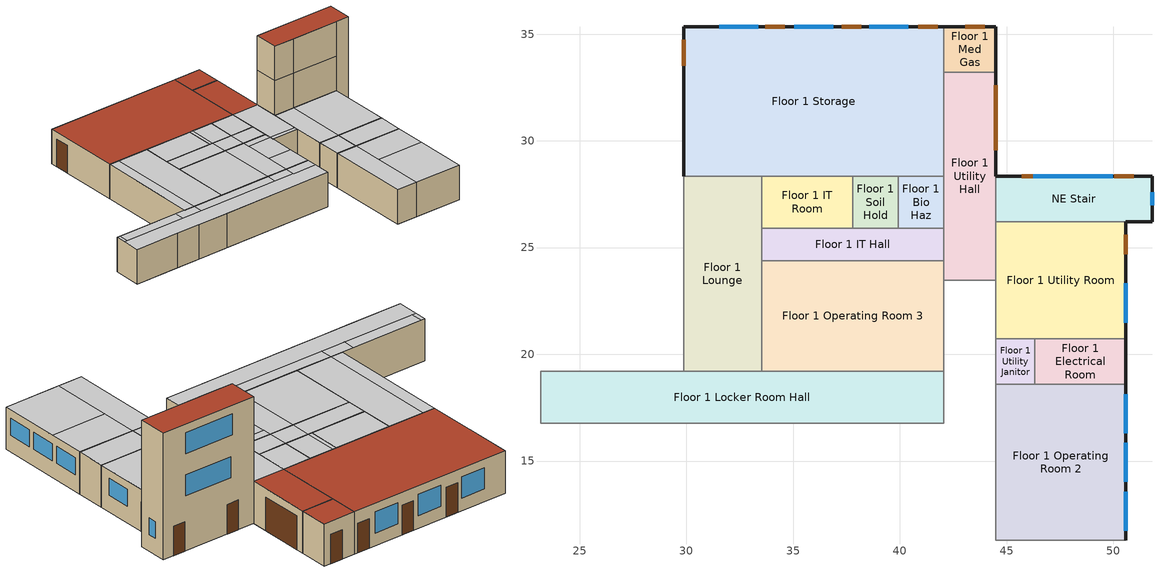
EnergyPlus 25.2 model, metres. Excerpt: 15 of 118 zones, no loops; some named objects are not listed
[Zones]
Floor 1 Bio Haz
 floor adiabatic (Floor1BioHazSlab_Ffactor): 42.06,28.35 42.06,25.91 39.93,25.91 39.93,28.35 z0
 wall to Floor 1 Soil Hold (int_wall): 39.93,28.35 39.93,25.91 z0:3.05
 wall to Floor 1 Utility Hall (int_wall): 42.06,25.91 42.06,28.35 z0:3.05
 wall to Floor 1 Storage (int_wall): 42.06,28.35 39.93,28.35 z0:3.05
 wall to Floor 1 IT Hall (int_wall): 39.93,25.91 42.06,25.91 z0:3.05
 ceiling to Floor 2 Exam 6 (int_slab_ceiling): 42.06,25.91 42.06,28.35 39.93,28.35 39.93,25.91 z3.05
Floor 1 Electrical Room
 floor ground (Floor1ElectricalRoomSlab_Ffactor): 50.6,20.73 50.6,18.59 46.33,18.59 46.33,20.73 z0
 wall outside (nonres_ext_wall_grd): 50.6,18.59 50.6,20.73 z0:3.05
 wall to Floor 1 Utility Janitor (int_wall): 46.33,20.73 46.33,18.59 z0:3.05
 wall to Floor 1 Operating Room 2 (int_wall): 46.33,18.59 50.6,18.59 z0:3.05
 wall to Floor 1 Utility Room (int_wall): 50.6,20.73 46.33,20.73 z0:3.05
 ceiling to Floor 2 Exam 5 (int_slab_ceiling): 50.6,18.59 50.6,20.73 46.33,20.73 46.33,18.59 z3.05
Floor 1 IT Hall
 floor adiabatic (Floor1ITHallSlab_Ffactor): 33.53,24.38 33.53,25.91 42.06,25.91 42.06,24.38 z0
 wall to Floor 1 Operating Room 3 (int_wall): 33.53,24.38 42.06,24.38 z0:3.05
 wall to Floor 1 Utility Hall (int_wall): 42.06,24.38 42.06,25.91 z0:3.05
 wall to Floor 1 Lounge (int_wall): 33.53,25.91 33.53,24.38 z0:3.05
 wall to Floor 1 Soil Hold (int_wall): 39.93,25.91 37.8,25.91 z0:3.05
 wall to Floor 1 IT Room (int_wall): 37.8,25.91 33.53,25.91 z0:3.05
 ceiling to Floor 2 Exam 6 (int_slab_ceiling): 42.06,25.91 39.93,25.91 39.93,24.38 42.06,24.38 z3.05
 ceiling to Floor 2 Exam Hall 4 (int_slab_ceiling): 39.93,25.91 38.1,25.91 38.1,24.38 39.93,24.38 z3.05
 ceiling to Floor 2 Exam 7 (int_slab_ceiling): 33.53,24.38 38.1,24.38 38.1,25.91 33.53,25.91 z3.05
Floor 1 IT Room
 floor adiabatic (Floor1ITRoomSlab_Ffactor): 37.8,25.91 33.53,25.91 33.53,28.35 37.8,28.35 z0
 wall to Floor 1 Lounge (int_wall): 33.53,28.35 33.53,25.91 z0:3.05
 wall to Floor 1 Soil Hold (int_wall): 37.8,25.91 37.8,28.35 z0:3.05
 wall to Floor 1 Storage (int_wall): 37.8,28.35 33.53,28.35 z0:3.05
 ceiling to Floor 2 Exam 7 (int_slab_ceiling): 33.53,25.91 37.8,25.91 37.8,28.35 33.53,28.35 z3.05
Floor 1 Locker Room Hall
 floor adiabatic (Floor1LockerRoomHallSlab_Ffactor): 23.16,16.76 23.16,19.2 42.06,19.2 42.06,16.76 z0
 wall to Floor 1 Sterile Hall (int_wall): 42.06,16.76 42.06,19.2 z0:3.05
 wall to Floor 1 Pre-Op Hall (int_wall): 23.16,19.2 23.16,16.76 z0:3.05
 wall to Floor 1 Operating Room 3 (int_wall): 42.06,19.2 33.53,19.2 z0:3.05
 wall to Floor 1 Pre-Op Room 2 (int_wall): 23.16,16.76 27.13,16.76 z0:3.05
 wall to Floor 1 Nourishment (int_wall): 27.13,16.76 29.26,16.76 z0:3.05
 wall to Floor 1 Nurse Janitor (int_wall): 29.26,16.76 32,16.76 z0:3.05
 wall to Floor 1 Sterile Storage (int_wall): 32,16.76 42.06,16.76 z0:3.05
 wall to Floor 1 Locker Room (int_wall): 29.87,19.2 23.16,19.2 z0:3.05
 wall to Floor 1 Lounge (int_wall): 33.53,19.2 29.87,19.2 z0:3.05
 ceiling to Floor 2 Nurse Station 1 (int_slab_ceiling): 42.06,19.2 39.93,19.2 39.93,18.29 42.06,18.29 z3.05
 ceiling to Floor 2 Work Hall (int_slab_ceiling): 42.06,18.29 23.16,18.29 23.16,16.76 42.06,16.76 z3.05
 ceiling to Floor 2 Exam Hall 4 (int_slab_ceiling): 39.93,19.2 38.1,19.2 38.1,18.29 39.93,18.29 z3.05
 ceiling to Floor 2 Exam 7 (int_slab_ceiling): 30.78,19.2 30.78,18.29 38.1,18.29 38.1,19.2 z3.05
 ceiling to Floor 2 Exam Hall 5 (int_slab_ceiling): 28.96,19.2 28.96,18.29 30.78,18.29 30.78,19.2 z3.05
 ceiling to Floor 2 Nurse Station 2 (int_slab_ceiling): 28.96,19.2 23.47,19.2 23.47,18.29 28.96,18.29 z3.05
 ceiling to Floor 2 Exam Hall 6 (int_slab_ceiling): 23.16,18.29 23.47,18.29 23.47,19.2 23.16,19.2 z3.05
Floor 1 Lounge
 floor adiabatic (Floor1LoungeSlab_Ffactor): 29.87,19.2 29.87,28.35 33.53,28.35 33.53,19.2 z0
 wall to Floor 1 Locker Room (int_wall): 29.87,28.35 29.87,19.2 z0:3.05
 wall to Floor 1 Storage (int_wall): 33.53,28.35 29.87,28.35 z0:3.05
 wall to Floor 1 Operating Room 3 (int_wall): 33.53,19.2 33.53,24.38 z0:3.05
 ceiling to Floor 2 Exam 7 (int_slab_ceiling): 33.53,28.35 30.78,28.35 30.78,19.2 33.53,19.2 z3.05
 ceiling to Floor 2 Exam Hall 5 (int_slab_ceiling): 29.87,19.2 30.78,19.2 30.78,28.35 29.87,28.35 z3.05
Floor 1 Med Gas
 floor ground (Floor1MedGasSlab_Ffactor): 42.06,33.22 42.06,35.36 44.5,35.36 44.5,33.22 z0
 wall outside (nonres_ext_wall_grd): 44.5,33.22 44.5,35.36 42.06,35.36 z0:3.05
 wall to Floor 1 Utility Hall (int_wall): 42.06,33.22 44.5,33.22 z0:3.05
 wall to Floor 1 Storage (int_wall): 42.06,35.36 42.06,33.22 z0:3.05
 door (Swinging Door_con): 43.97,35.36 43.06,35.36 z0:2.13
 roof outside (nonres_roof): 42.06,35.36 42.06,33.22 44.5,33.22 44.5,35.36 z3.05
Floor 1 Operating Room 2
 floor ground (Floor1OperatingRoom2Slab_Ffactor): 50.6,18.59 50.6,11.28 44.5,11.28 44.5,18.59 z0
 wall outside (nonres_ext_wall_grd): 50.6,11.28 50.6,18.59 z0:3.05
 wall to Floor 1 Utility Janitor (int_wall): 46.33,18.59 44.5,18.59 z0:3.05
 wall to Floor 1 Scrub (int_wall): 44.5,11.28 46.33,11.28 z0:3.05
 wall to Floor 1 Sterile Hall (int_wall): 44.5,18.59 44.5,11.28 z0:3.05
 wall to Floor 1 Sub-Sterile (int_wall): 46.33,11.28 50.6,11.28 z0:3.05
 window (NonresWindow_U_0.248_SHGC_East_0.21): 50.6,11.73 50.6,13.56 / 50.6,16.31 50.6,18.14 / 50.6,14.02 50.6,15.85 z1.22:2.44
 ceiling to Floor 2 Office Hall (int_slab_ceiling): 44.5,18.59 44.5,11.28 46.33,11.28 46.33,18.59 z3.05
 ceiling to Floor 2 Office (int_slab_ceiling): 46.33,15.85 46.33,11.28 50.6,11.28 50.6,15.85 z3.05
 ceiling to Floor 2 Utility (int_slab_ceiling): 46.33,18.59 46.33,15.85 50.6,15.85 50.6,18.59 z3.05
Floor 1 Operating Room 3
 floor adiabatic (Floor1OperatingRoom3Slab_Ffactor): 42.06,24.38 42.06,19.2 33.53,19.2 33.53,24.38 z0
 wall to Floor 1 Utility Hall (int_wall): 42.06,23.47 42.06,24.38 z0:3.05
 wall to Floor 1 Sterile Hall (int_wall): 42.06,19.2 42.06,23.47 z0:3.05
 ceiling to Floor 2 Exam 6 (int_slab_ceiling): 39.93,24.38 39.93,23.77 42.06,23.77 42.06,24.38 z3.05
 ceiling to Floor 2 Exam Hall 4 (int_slab_ceiling): 39.93,24.38 38.1,24.38 38.1,19.2 39.93,19.2 z3.05
 ceiling to Floor 2 Storage 2 (int_slab_ceiling): 39.93,23.77 39.93,21.34 42.06,21.34 42.06,23.77 z3.05
 ceiling to Floor 2 Nurse Station 1 (int_slab_ceiling): 42.06,19.2 42.06,21.34 39.93,21.34 39.93,19.2 z3.05
 ceiling to Floor 2 Exam 7 (int_slab_ceiling): 33.53,19.2 38.1,19.2 38.1,24.38 33.53,24.38 z3.05
Floor 1 Soil Hold
 floor adiabatic (Floor1SoilHoldSlab_Ffactor): 39.93,28.35 39.93,25.91 37.8,25.91 37.8,28.35 z0
 wall to Floor 1 Storage (int_wall): 39.93,28.35 37.8,28.35 z0:3.05
 ceiling to Floor 2 Exam Hall 4 (int_slab_ceiling): 39.93,28.35 38.1,28.35 38.1,25.91 39.93,25.91 z3.05
 ceiling to Floor 2 Exam 7 (int_slab_ceiling): 37.8,25.91 38.1,25.91 38.1,28.35 37.8,28.35 z3.05
Floor 1 Storage
 floor ground (Floor1StorageSlab_Ffactor): 29.87,35.36 42.06,35.36 42.06,28.35 29.87,28.35 z0
 wall outside (nonres_ext_wall_grd): 42.06,35.36 29.87,35.36 29.87,28.35 z0:3.05
 wall to Floor 1 Utility Hall (int_wall): 42.06,28.35 42.06,33.22 z0:3.05
 window (NonresWindow_U_0.248_SHGC_North_0.21): 40.39,35.36 38.56,35.36 / 36.88,35.36 35.05,35.36 / 33.38,35.36 31.55,35.36 z0.91:2.44
 door (Swinging Door_con): 29.87,34.75 29.87,33.53 z0:2.44; 41.78,35.36 40.87,35.36 / 38.2,35.36 37.29,35.36 / 34.61,35.36 33.69,35.36 z0:2.13
 roof outside (nonres_roof): 42.06,35.36 29.87,35.36 29.87,28.35 42.06,28.35 z3.05
Floor 1 Utility Hall
 floor ground (Floor1UtilityHallSlab_Ffactor): 44.5,23.47 42.06,23.47 42.06,33.22 44.5,33.22 z0
 wall outside (nonres_ext_wall_grd): 44.5,28.35 44.5,33.22 z0:3.05
 wall to Floor 1 Utility Room (int_wall): 44.5,23.47 44.5,26.21 z0:3.05
 wall to Floor 1 Sterile Hall (int_wall): 42.06,23.47 44.5,23.47 z0:3.05
 wall to NE Stair (int_wall): 44.5,26.21 44.5,28.35 z0:3.05
 door (Overhead Door_con): 44.5,29.57 44.5,32.61 z0:2.44
 ceiling to Floor 2 Storage 2 (int_slab_ceiling): 44.5,23.47 44.5,23.77 42.06,23.77 42.06,23.47 z3.05
 ceiling to Floor 2 Exam 6 (int_slab_ceiling): 44.5,28.35 42.06,28.35 42.06,23.77 44.5,23.77 z3.05
 roof outside (nonres_roof): 42.06,33.22 42.06,28.35 44.5,28.35 44.5,33.22 z3.05
Floor 1 Utility Janitor
 floor adiabatic (Floor1UtilityJanitorSlab_Ffactor): 46.33,18.59 44.5,18.59 44.5,20.73 46.33,20.73 z0
 wall to Floor 1 Sterile Hall (int_wall): 44.5,20.73 44.5,18.59 z0:3.05
 wall to Floor 1 Utility Room (int_wall): 46.33,20.73 44.5,20.73 z0:3.05
 ceiling to Floor 2 Office Hall (int_slab_ceiling): 44.5,18.59 46.33,18.59 46.33,20.73 44.5,20.73 z3.05
Floor 1 Utility Room
 floor ground (Floor1UtilityRoomSlab_Ffactor): 44.5,20.73 44.5,26.21 50.6,26.21 50.6,20.73 z0
 wall outside (nonres_ext_wall_grd): 50.6,20.73 50.6,26.21 z0:3.05
 wall to NE Stair (int_wall): 50.6,26.21 44.5,26.21 z0:3.05
 wall to Floor 1 Sterile Hall (int_wall): 44.5,23.47 44.5,20.73 z0:3.05
 window (NonresWindow_U_0.248_SHGC_East_0.21): 50.6,21.49 50.6,23.32 z1.22:2.44
 door (Swinging Door_con): 50.6,24.69 50.6,25.6 z0:2.13
 ceiling to Floor 2 Office Hall (int_slab_ceiling): 46.33,26.21 44.5,26.21 44.5,20.73 46.33,20.73 z3.05
 ceiling to Floor 2 Exam 5 (int_slab_ceiling): 46.33,26.21 46.33,20.73 50.6,20.73 50.6,26.21 z3.05
NE Stair
 floor ground (NEStairSlab_Ffactor): 51.82,28.35 51.82,26.21 44.5,26.21 44.5,28.35 z0
 wall outside (nonres_ext_wall_grd): 50.6,26.21 51.82,26.21 51.82,28.35 44.5,28.35 z0:9.14
 wall to Floor 2 Office Hall (int_wall): 44.5,26.21 46.33,26.21 z3.05:6.1
 wall to Floor 2 Exam 5 (int_wall): 46.33,26.21 50.6,26.21 z3.05:6.1
 wall to Floor 3 Mechanical Hall (int_wall): 44.5,26.21 46.33,26.21 z6.1:9.14
 wall to Floor 2 Exam 6 (int_wall): 44.5,28.35 44.5,26.21 z3.05:6.1
 wall to Floor 3 Mechanical (int_wall): 46.33,26.21 50.6,26.21 z6.1:9.14
 wall to Floor 3 Lounge (int_wall): 44.5,28.35 44.5,26.21 z6.1:9.14
 window (NonresWindow_U_0.248_SHGC_East_0.21): 51.82,26.97 51.82,27.58 z1.22:2.44
 window (NonresWindow_U_0.248_SHGC_North_0.21): 49.99,28.35 46.24,28.35 z7.01:8.53; 49.99,28.35 46.33,28.35 z3.96:5.49
 door (Swinging Door_con): 46.63,28.35 45.72,28.35 / 50.96,28.35 50.05,28.35 z0:2.13
 roof outside (nonres_roof): 51.82,26.21 51.82,28.35 44.5,28.35 44.5,26.21 z9.14
[Building]
OutPatientHealthCare: North Axis {deg}=0; Terrain=City; Loads Convergence Tolerance Value {W}=0.04; Temperature Convergence Tolerance Value {deltaC}=0.2; Solar Distribution=FullInteriorAndExterior; Maximum Number of Warmup Days=50; Minimum Number of Warmup Days=6
[Site:Location]
Site:Location=Albuquerque.Intl.Sunport_NM_USA WMO=723650; Latitude {N+ S-}=35.04; Longitude {W- E+}=-106.62; Time Zone Relative to GMT {GMT+/-}=-7; Elevation {m}=1620
[SizingPeriod:DesignDay] Day of Month=21; Dry-Bulb Temperature Range Modifier Type=DefaultMultipliers; Humidity Condition Type=Wetbulb; Barometric Pressure {Pa}=83318; Rain {Yes/No}=No; Snow on ground {Yes/No}=No; Daylight Savings Time Indicator=No
Name | Month | Day Type | Maximum Dry-Bulb Temperature {C} | Daily Dry-Bulb Temperature Range {C} | Wetbulb at Maximum Dry-Bulb {C} | Wind Speed {m/s} design conditions vs. traditional 6.71 m/s (15 mph) | Wind Direction {Degrees; N=0, S=180} | Solar Model Indicator | Clearness {0.0 to 1.1} | Wind Speed {m/s} design conditions vs. traditional 3.35 m/s (7mph) | ASHRAE Clear Sky Optical Depth for Beam Irradiance (taub) | ASHRAE Clear Sky Optical Depth for Diffuse Irradiance (taud)
Albuquerque.Intl.Sunport_NM_USA Ann Htg 99.6% Condns DB | 12 | WinterDesignDay | -7.9 | 0 | -7.9 | 3.2 | 0 | ASHRAEClearSky | 0
Albuquerque.Intl.Sunport_NM_USA Ann Clg .4% Condns DB=>MWB | 7 | SummerDesignDay | 35.1 | 13.5 | 15.7 |  | 220 | ASHRAETau |  | 4.4 | 0.463 | 1.887
[Site:WaterMainsTemperature]
Calculation Method=Correlation; Annual average outdoor air temperature {C}=13.6333; Maximum difference in monthly average outdoor air temperatures {C}=23.5
[Site:GroundTemperature:FCfactorMethod]
January Ground Temperature {C}=13.7; February Ground Temperature {C}=7; March Ground Temperature {C}=2.1; April Ground Temperature {C}=2.6; May Ground Temperature {C}=4.3; June Ground Temperature {C}=8.8; July Ground Temperature {C}=13.9; August Ground Temperature {C}=17.8; September Ground Temperature {C}=23.2; October Ground Temperature {C}=25.6; November Ground Temperature {C}=24.1; December Ground Temperature {C}=20.5
[Material:NoMass]
Opaque Door panel_con: MediumRough, 0.475973, 0.9, 0.7, 0.7
Overhead Door_con Panel: MediumRough, 0.568097, 0.9, 0.7, 0.7
CP02 CARPET PAD: VeryRough, 0.21648, 0.9, 0.7, 0.8
Nonres_Roof_Insulation: MediumSmooth, 5.30668, 0.9, 0.7, 0.7
Nonres_Exterior_Wall_Insulation_grd: MediumSmooth, 1.48827, 0.9, 0.7, 0.7
[Construction]
Swinging Door_con: Opaque Door panel_con
Overhead Door_con: Overhead Door_con Panel
InteriorFurnishings: Std Wood 6inch
int_wall: G01 13mm gypsum board, G01 13mm gypsum board
int_slab_ceiling: CP02 CARPET PAD, 100mm Normalweight concrete floor
nonres_roof: F13 Built-up roofing, Nonres_Roof_Insulation, F08 Metal surface
nonres_ext_wall_grd: F07 25mm stucco, G01 16mm gypsum board, Nonres_Exterior_Wall_Insulation_grd, G01 16mm gypsum board
NonresWindow_U_0.248_SHGC_North_0.21: Glazing Layer North
NonresWindow_U_0.248_SHGC_East_0.21: Glazing Layer East
[Material]
Name | Roughness | Thickness {m} | Conductivity {W/m-K} | Density {kg/m3} | Specific Heat {J/kg-K} | Thermal Absorptance | Solar Absorptance | Visible Absorptance | Absorptance:Thermal | Absorptance:Solar | Absorptance:Visible
Std Wood 6inch | MediumSmooth | 0.15 | 0.12 | 540 | 1210 | 0.9 | 0.7 | 0.7
F07 25mm stucco | Smooth | 0.0254 | 0.72 | 1856 | 840 | 0.9 | 0.7 | 0.7
F08 Metal surface | Smooth | 0.0008 | 45.28 | 7824 | 500
F13 Built-up roofing | Rough | 0.0095 | 0.16 | 1120 | 1460 |  |  |  | 0.9 | 0.7
G01 13mm gypsum board | Smooth | 0.0127 | 0.16 | 800 | 1090 |  |  |  | 0.9 | 0.7 | 0.5
G01 16mm gypsum board | MediumSmooth | 0.0159 | 0.16 | 800 | 1090
100mm Normalweight concrete floor | MediumRough | 0.1016 | 2.31 | 2322 | 832
[WindowMaterial:SimpleGlazingSystem] U-Factor {W/m2-K}=1.40821; Solar Heat Gain Coefficient=0.21; Visible Transmittance=0.29
Glazing Layer North; Glazing Layer East
[Construction:FfactorGroundFloor] F-Factor {W/m-K}=0.90012
Name | Area {m2} | PerimeterExposed {m}
Floor1BioHazSlab_Ffactor; Floor1SoilHoldSlab_Ffactor | 5.20257 | 0
Floor1ElectricalRoomSlab_Ffactor | 9.1045 | 2.1336
Floor1ITHallSlab_Ffactor | 13.0064 | 0
Floor1ITRoomSlab_Ffactor | 10.4051 | 0
Floor1LockerRoomHallSlab_Ffactor | 46.0799 | 0
Floor1LoungeSlab_Ffactor | 33.4451 | 0
Floor1MedGasSlab_Ffactor | 5.20257 | 4.572
Floor1OperatingRoom2Slab_Ffactor | 44.5935 | 7.3152
Floor1OperatingRoom3Slab_Ffactor | 44.2218 | 0
Floor1StorageSlab_Ffactor | 85.4708 | 19.2024
Floor1UtilityHallSlab_Ffactor | 23.7832 | 4.8768
Floor1UtilityJanitorSlab_Ffactor | 3.90193 | 0
Floor1UtilityRoomSlab_Ffactor | 33.4451 | 5.4864
NEStairSlab_Ffactor | 15.6077 | 10.668
[Zone] Type=1; Multiplier=1; Ceiling Height {m}=-9999; Floor Area {m2}=autocalculate; Part of Total Floor Area=Yes
Name | Volume {m3}
Floor 1 Bio Haz; Floor 1 Med Gas; Floor 1 Soil Hold | 15.8574
Floor 1 Electrical Room | 27.7505
Floor 1 IT Hall | 39.6436
Floor 1 IT Room | 31.7149
Floor 1 Locker Room Hall | 140.4516
Floor 1 Lounge; Floor 1 Utility Room | 101.9406
Floor 1 Operating Room 2 | 135.9209
Floor 1 Operating Room 3 | 134.7882
Floor 1 Storage | 260.515
Floor 1 Utility Hall | 72.4911
Floor 1 Utility Janitor | 11.8931
NE Stair | 142.7169
[InternalMass] Construction=InteriorFurnishings
Name | Zone or ZoneList | Surface Area {m2}
Floor 1 Bio Haz_InternalMass_1 | Floor 1 Bio Haz | 10.4051
Floor 1 Electrical Room_InternalMass_1 | Floor 1 Electrical Room | 18.209
Floor 1 IT Hall_InternalMass_1 | Floor 1 IT Hall | 26.0129
Floor 1 IT Room_InternalMass_1 | Floor 1 IT Room | 20.8103
Floor 1 Locker Room Hall_InternalMass_1 | Floor 1 Locker Room Hall | 92.1598
Floor 1 Lounge_InternalMass_1 | Floor 1 Lounge | 66.8902
Floor 1 Med Gas_InternalMass_1 | Floor 1 Med Gas | 10.4051
Floor 1 Operating Room 2_InternalMass_1 | Floor 1 Operating Room 2 | 89.1869
Floor 1 Operating Room 3_InternalMass_1 | Floor 1 Operating Room 3 | 88.4437
Floor 1 Soil Hold_InternalMass_1 | Floor 1 Soil Hold | 10.4051
Floor 1 Storage_InternalMass_1 | Floor 1 Storage | 170.9416
Floor 1 Utility Hall_InternalMass_1 | Floor 1 Utility Hall | 47.5664
Floor 1 Utility Janitor_InternalMass_1 | Floor 1 Utility Janitor | 7.8039
Floor 1 Utility Room_InternalMass_1 | Floor 1 Utility Room | 66.8902
NE Stair_InternalMass_1 | NE Stair | 31.2154
[People] Fraction Radiant=0.3; Sensible Heat Fraction=AUTOCALCULATE; Activity Level Schedule=ACTIVITY_SCH; Enable ASHRAE 55 Comfort Warnings=No; Mean Radiant Temperature Calculation Type=EnclosureAveraged; Work Efficiency Schedule=WORK_EFF_SCH; Clothing Insulation Calculation Method=ClothingInsulationSchedule; Clothing Insulation Schedule=CLOTHING_SCH; Air Velocity Schedule=AIR_VELO_SCH; Thermal Comfort Model 1 Type=FANGER
Name | Zone or ZoneList or Space or SpaceList | Number of People Schedule | Number of People Calculation Method | People per Floor Area {person/m2} | Number of People
Floor 1 IT Room People | Floor 1 IT Room | OFFICE_OCC_w_SB_SCH | People/Area | 0.0538248
Floor 1 Lounge People | Floor 1 Lounge | BLDG_OCC_SCH | People/Area | 0.161474
Floor 1 Operating Room 2 People | Floor 1 Operating Room 2 | BLDG_OCC_SCH | People/Area | 0.215299
Floor 1 Operating Room 3 People | Floor 1 Operating Room 3 | BLDG_OCC_SCH | People/Area | 0.215299
Floor 1 Soil Hold People | Floor 1 Soil Hold | BLDG_OCC_SCH | People/Area | 0.215299
Floor 1 Electrical Room People | Floor 1 Electrical Room | BLDG_OCC_SCH | People |  | 0.147
Floor 1 IT Hall People | Floor 1 IT Hall | BLDG_OCC_SCH | People |  | 0.7
Floor 1 Locker Room Hall People | Floor 1 Locker Room Hall | BLDG_OCC_SCH | People |  | 2.48
Floor 1 Med Gas People | Floor 1 Med Gas | BLDG_OCC_SCH | People |  | 0.112
Floor 1 Storage People | Floor 1 Storage | BLDG_OCC_SCH | People |  | 1.84
Floor 1 Utility Hall People | Floor 1 Utility Hall | BLDG_OCC_SCH | People |  | 1.28
Floor 1 Utility Janitor People | Floor 1 Utility Janitor | BLDG_OCC_SCH | People |  | 0.084
Floor 1 Bio Haz People | Floor 1 Bio Haz | BLDG_OCC_SCH | People |  | 0.112
Floor 1 Utility Room People | Floor 1 Utility Room | BLDG_OCC_SCH | People |  | 0.72
[PEOPLE]
NE Stair People: Zone or ZoneList or Space or SpaceList=NE Stair; Number of People Schedule=BLDG_OCC_SCH; Number of People Calculation Method=People; Number of People=0.84; Fraction Radiant=0.3; Sensible Heat Fraction=AUTOCALCULATE; Activity Level Schedule=ACTIVITY_SCH; Carbon Dioxide Generation Rate {m3/s-W}=3.82e-08; Enable ASHRAE 55 Comfort Warnings=No; Mean Radiant Temperature Calculation Type=EnclosureAveraged; Work Efficiency Schedule=WORK_EFF_SCH; Clothing Insulation Calculation Method=ClothingInsulationSchedule; Clothing Insulation Calculation Method Schedule=AIR_VELO_SCH; Clothing Insulation Schedule=FANGER
[Lights] Design Level Calculation Method=Watts/Area; Return Air Fraction=0; Fraction Radiant=0.7; Fraction Visible=0.2; Fraction Replaceable=1; Return Air Fraction Calculated from Plenum Temperature=No
Name | Zone or ZoneList or Space or SpaceList | Schedule | Watts per Zone Floor Area {W/m2}
Floor 1 Bio Haz_Lights | Floor 1 Bio Haz | ltg_sch_storage | 3.578992
Floor 1 Electrical Room_Lights | Floor 1 Electrical Room | ltg_sch_exam | 13.6002
Floor 1 IT Hall_Lights | Floor 1 IT Hall | ltg_sch_corridor | 7.19909
Floor 1 IT Room_Lights | Floor 1 IT Room | ltg_sch_office | 7.46477
Floor 1 Locker Room Hall_Lights | Floor 1 Locker Room Hall | ltg_sch_corridor | 7.19909
Floor 1 Lounge_Lights | Floor 1 Lounge | ltg_sch_lounge | 7.87379
Floor 1 Med Gas_Lights | Floor 1 Med Gas | ltg_sch_storage | 3.578992
Floor 1 Operating Room 2_Lights | Floor 1 Operating Room 2 | ltg_sch_operation | 23.6214
Floor 1 Operating Room 3_Lights | Floor 1 Operating Room 3 | ltg_sch_operation | 23.6214
Floor 1 Soil Hold_Lights | Floor 1 Soil Hold | ltg_sch_soiled | 13.6002
Floor 1 Storage_Lights | Floor 1 Storage | ltg_sch_storage | 3.578992
Floor 1 Utility Hall_Lights | Floor 1 Utility Hall | ltg_sch_corridor | 7.19909
Floor 1 Utility Janitor_Lights | Floor 1 Utility Janitor | ltg_sch_storage | 3.578992
Floor 1 Utility Room_Lights | Floor 1 Utility Room | ltg_sch_storage | 3.578992
NE Stair_Lights | NE Stair | ltg_sch_corridor | 7.19909
[ElectricEquipment] Schedule=BLDG_EQUIP_SCH; Design Level Calculation Method=EquipmentLevel; Fraction Latent=0; Fraction Radiant=0.5; Fraction Lost=0
Name | Zone or ZoneList or Space or SpaceList | Design Level {W}
Floor 1 Bio Haz_PlugMisc_Equip | Floor 1 Bio Haz | 5.6188
Floor 1 Electrical Room_PlugMisc_Equip | Floor 1 Electrical Room | 490.0041
Floor 1 IT Hall_PlugMisc_Equip | Floor 1 IT Hall | 56.0577
Floor 1 IT Room_PlugMisc_Equip | Floor 1 IT Room | 123.1969
Floor 1 Locker Room Hall_PlugMisc_Equip | Floor 1 Locker Room Hall | 198.6044
Floor 1 Lounge_PlugMisc_Equip | Floor 1 Lounge | 1079.94
Floor 1 Med Gas_PlugMisc_Equip | Floor 1 Med Gas | 5.6188
Floor 1 Operating Room 2_PlugMisc_Equip | Floor 1 Operating Room 2 | 1920.19
Floor 1 Operating Room 3_PlugMisc_Equip | Floor 1 Operating Room 3 | 1904.19
Floor 1 Soil Hold_PlugMisc_Equip | Floor 1 Soil Hold | 112.0113
Floor 1 Storage_PlugMisc_Equip | Floor 1 Storage | 92.3085
Floor 1 Utility Hall_PlugMisc_Equip | Floor 1 Utility Hall | 102.5055
Floor 1 Utility Janitor_PlugMisc_Equip | Floor 1 Utility Janitor | 4.2141
Floor 1 Utility Room_PlugMisc_Equip | Floor 1 Utility Room | 36.1207
NE Stair_PlugMisc_Equip | NE Stair | 67.2692
[GasEquipment] Schedule=BLDG_EQUIP_SCH_BASE; Design Level Calculation Method=EquipmentLevel; Fraction Latent=0; Fraction Radiant=0; Fraction Lost=0.5
Name | Zone or ZoneList or Space or SpaceList | Design Level {W}
Floor 1 Operating Room 2_GasMisc_Equip | Floor 1 Operating Room 2 | 3357.89
Floor 1 Operating Room 3_GasMisc_Equip | Floor 1 Operating Room 3 | 3329.91
[Exterior:Lights] Control Option=AstronomicalClock
Name | Schedule | Design Level {W}
Exterior_Lights_a | Exterior_lighting_schedule_a | 180.55
Exterior_Lights_b | Exterior_lighting_schedule_b_2016 | 1040.09
Exterior_Lights_c | Exterior_lighting_schedule_c_2016 | 2850.15
[ZoneInfiltration:DesignFlowRate] Schedule=INFIL_SCH; Design Flow Rate Calculation Method=Flow/ExteriorWallArea; Flow per Exterior Surface Area {m3/s-m2}=0.000569572; Constant Term Coefficient=0; Temperature Term Coefficient=0; Velocity Term Coefficient=0.224; Velocity Squared Term Coefficient=0
Name | Zone or ZoneList
Floor 1 Electrical Room_Infiltration | Floor 1 Electrical Room
Floor 1 Med Gas_Infiltration | Floor 1 Med Gas
Floor 1 Operating Room 2_Infiltration | Floor 1 Operating Room 2
Floor 1 Storage_Infiltration | Floor 1 Storage
Floor 1 Utility Hall_Infiltration | Floor 1 Utility Hall
Floor 1 Utility Room_Infiltration | Floor 1 Utility Room
NE Stair_Infiltration | NE Stair
[HVACTemplate:Zone:VRF] Template VRF System Name (F2)=VRF_System_1; Rated Total Heating Capacity Sizing Ratio (F6)=1; Cooling Supply Air Flow Rate (F7)=Autosize; No Cooling Supply Air Flow Rate (F8)=Autosize; Heating Supply Air Flow Rate (F9)=Autosize; No Heating Supply Air Flow Rate (F10)=Autosize; Cooling Outdoor Air Flow Rate (F11)=Autosize; Heating Outdoor Air Flow Rate (F12)=Autosize; No Load Outdoor Air Flow Rate (F13)=Autosize; Supply Air Fan Placement (F22)=DrawThrough; Supply Fan Total Efficiency (F23)=0.7; Supply Fan Delta Pressure (F24)=300; Supply Fan Motor Efficiency (F25)=0.9; Cooling Coil Type (F26)=VariableRefrigerantFlowDX; Cooling Coil Gross Rated Total Capacity (F28)=Autosize; Cooling Coil Gross Rated Sensible Heat Ratio (F29)=Autosize; Heat Pump Heating Coil Type (F30)=VariableRefrigerantFlowDX; Heat Pump Heating Coil Gross Rated Capacity (F32)=Autosize; Zone Terminal Unit On Parasitic Electric Energy Use (F33)=30; Zone Terminal Unit Off Parasitic Electric Energy Use (F34)=20; Zone Cooling Design Supply Air Temperature Input Method (F36)=SupplyAirTemperature; Zone Cooling Design Supply Air Temperature (F37)=12.8; Zone Heating Design Supply Air Temperature Input Method (F39)=SupplyAirTemperature; Zone Heating Design Supply Air Temperature (F40)=50
Name | Template Thermostat Name (F3)
Floor 1 Bio Haz | Thermostat_Floor 1 Bio Haz
Floor 1 Electrical Room | Thermostat_Floor 1 Electrical Room
Floor 1 IT Hall | Thermostat_Floor 1 IT Hall
Floor 1 IT Room | Thermostat_Floor 1 IT Room
Floor 1 Locker Room Hall | Thermostat_Floor 1 Locker Room Hall
Floor 1 Lounge | Thermostat_Floor 1 Lounge
Floor 1 Med Gas | Thermostat_Floor 1 Med Gas
Floor 1 Operating Room 2 | Thermostat_Floor 1 Operating Room 2
Floor 1 Operating Room 3 | Thermostat_Floor 1 Operating Room 3
Floor 1 Soil Hold | Thermostat_Floor 1 Soil Hold
Floor 1 Storage | Thermostat_Floor 1 Storage
Floor 1 Utility Hall | Thermostat_Floor 1 Utility Hall
Floor 1 Utility Janitor | Thermostat_Floor 1 Utility Janitor
Floor 1 Utility Room | Thermostat_Floor 1 Utility Room
[Schedule:Compact]
Exterior_lighting_schedule_a: Through:12/31, For:AllDays, Until: 06:00, 0, Until: 24:00, 1
Exterior_lighting_schedule_b_2016: Through:12/31, For:AllDays, Until: 06:00, 0.5, Until: 24:00, 1
Exterior_lighting_schedule_c_2016: Through:12/31, For:AllDays, Until: 06:00, 0.5, Until: 19:00, 1, Until: 24:00, 0.5
ACTIVITY_SCH: Through: 12/31, For: AllDays, Until: 24:00, 120
WORK_EFF_SCH: Through: 12/31, For: AllDays, Until: 24:00, 0
AIR_VELO_SCH: Through: 12/31, For: AllDays, Until: 24:00, 0.2
CLOTHING_SCH: Through: 04/30, For: AllDays, Until: 24:00, 1, Through: 09/30, For: AllDays, Until: 24:00, 0.5, Through: 12/31, For: AllDays, Until: 24:00, 1
INFIL_SCH: Through: 12/31, For: Weekdays, Until: 06:00, 1, Until: 19:00, 0.25, Until: 24:00, 1, For: Saturday, Until: 06:00, 1, Until: 19:00, 0.25, Until: 24:00, 1, For: SummerDesignDay WinterDesignDay, Until: 06:00, 1, Until: 19:00, 0.25, Until: 24:00, 1, For: Sunday Holidays AllOtherDays, Until: 06:00, 1, Until: 19:00, 1, Until: 24:00, 1
BLDG_EQUIP_SCH: Through: 12/31, For: Weekdays, Until: 04:00, 0.297138, Until: 06:00, 0.49523, Until: 18:00, 0.990461, Until: 20:00, 0.49523, Until: 24:00, 0.297138, For: SummerDesignDay, Until: 04:00, 0.3, Until: 06:00, 0.5, Until: 18:00, 1, Until: 20:00, 0.5, Until: 24:00, 0.3, For: WinterDesignDay, Until: 07:00, 0.3, Until: 09:00, 0.5, Until: 15:00, 0.8, Until: 20:00, 0.5, Until: 24:00, 0.3, For: Saturday, Until: 07:00, 0.297138, Until: 09:00, 0.49523, Until: 15:00, 0.792368, Until: 20:00, 0.49523, Until: 24:00, 0.297138, For: Sunday Holidays AllOtherDays, Until: 08:00, 0.297138, Until: 17:00, 0.49523, Until: 24:00, 0.297138
BLDG_EQUIP_SCH_BASE: Through: 12/31, For: Weekdays, Until: 04:00, 0.3, Until: 06:00, 0.5, Until: 18:00, 1, Until: 20:00, 0.5, Until: 24:00, 0.3, For: SummerDesignDay, Until: 04:00, 0.3, Until: 06:00, 0.5, Until: 18:00, 1, Until: 20:00, 0.5, Until: 24:00, 0.3, For: WinterDesignDay, Until: 07:00, 0.3, Until: 09:00, 0.5, Until: 15:00, 0.8, Until: 20:00, 0.5, Until: 24:00, 0.3, For: Saturday, Until: 07:00, 0.3, Until: 09:00, 0.5, Until: 15:00, 0.8, Until: 20:00, 0.5, Until: 24:00, 0.3, For: Sunday Holidays AllOtherDays, Until: 08:00, 0.3, Until: 17:00, 0.5, Until: 24:00, 0.3
BLDG_OCC_SCH: Through: 12/31, For: Weekdays, Until: 06:00, 0, Until: 07:00, 0.5, Until: 18:00, 0.9, Until: 19:00, 0.5, Until: 24:00, 0, For: SummerDesignDay, Until: 06:00, 0, Until: 07:00, 0.5, Until: 18:00, 0.9, Until: 19:00, 0.5, Until: 24:00, 0, For: WinterDesignDay, Until: 06:00, 0, Until: 09:00, 0.2, Until: 15:00, 0.3, Until: 19:00, 0.2, Until: 24:00, 0, For: Saturday, Until: 06:00, 0, Until: 09:00, 0.2, Until: 15:00, 0.3, Until: 19:00, 0.2, Until: 24:00, 0, For: Sunday Holidays AllOtherDays, Until: 06:00, 0, Until: 19:00, 0.05, Until: 24:00, 0
OFFICE_OCC_w_SB_SCH: Through: 12/31, For: Weekdays, Until: 06:00, 0, Until: 07:00, 0.5, Until: 08:00, 0.9, Until: 09:00, 0.9, Until: 10:00, 0.9, Until: 11:00, 0.9, Until: 12:00, 0.9, Until: 13:00, 0, Until: 14:00, 0.9, Until: 15:00, 0, Until: 16:00, 0.9, Until: 17:00, 0.9, Until: 18:00, 0.9, Until: 19:00, 0.5, Until: 24:00, 0, For: Saturdays, Until: 06:00, 0, Until: 07:00, 0.05, Until: 08:00, 0.2, Until: 09:00, 0.2, Until: 10:00, 0.3, Until: 11:00, 0.3, Until: 12:00, 0, Until: 13:00, 0.3, Until: 14:00, 0.3, Until: 15:00, 0, Until: 16:00, 0.2, Until: 17:00, 0.2, Until: 18:00, 0.2, Until: 19:00, 0.2, Until: 24:00, 0, For: SummerDesignDay, Until: 06:00, 0, Until: 07:00, 0.5, Until: 18:00, 0.9, Until: 19:00, 0.5, Until: 24:00, 0, For: WinterDesignDay, Until: 06:00, 0, Until: 09:00, 0.2, Until: 15:00, 0.3, Until: 19:00, 0.2, Until: 24:00, 0, For: Sunday Holidays AllOtherDays, Until: 06:00, 0, Until: 19:00, 0.05, Until: 24:00, 0
[SCHEDULE:COMPACT]
ltg_sch_office: Through: 12/31, For: SummerDesignDay, Until: 24:00, 1, For: WinterDesignDay, Until: 24:00, 0, For: Weekdays, Until: 4:00, 0.0625, Until: 6:00, 0.1875, Until: 7:00, 0.375, Until: 18:00, 0.5625, Until: 20:00, 0.375, Until: 22:00, 0.1875, Until: 24:00, 0.0625, For: Saturday, Until: 7:00, 0.0625, Until: 9:00, 0.1875, Until: 15:00, 0.25, Until: 20:00, 0.1875, Until: 24:00, 0.0625, For: AllOtherDays, Until: 8:00, 0.03125, Until: 17:00, 0.0625, Until: 24:00, 0.03125
ltg_sch_operation; ltg_sch_exam; ltg_sch_soiled: Through: 12/31, For: SummerDesignDay, Until: 24:00, 1, For: WinterDesignDay, Until: 24:00, 0, For: Weekdays, Until: 4:00, 0.09, Until: 6:00, 0.27, Until: 7:00, 0.54, Until: 18:00, 0.81, Until: 20:00, 0.54, Until: 22:00, 0.27, Until: 24:00, 0.09, For: Saturday, Until: 7:00, 0.09, Until: 9:00, 0.27, Until: 15:00, 0.36, Until: 20:00, 0.27, Until: 24:00, 0.09, For: AllOtherDays, Until: 8:00, 0.045, Until: 17:00, 0.09, Until: 24:00, 0.045
ltg_sch_lounge: Through: 12/31, For: SummerDesignDay, Until: 24:00, 1, For: WinterDesignDay, Until: 24:00, 0, For: Weekdays, Until: 4:00, 0.1, Until: 6:00, 0.3, Until: 7:00, 0.6, Until: 18:00, 0.9, Until: 20:00, 0.6, Until: 22:00, 0.3, Until: 24:00, 0.1, For: Saturday, Until: 7:00, 0.1, Until: 9:00, 0.3, Until: 15:00, 0.4, Until: 20:00, 0.3, Until: 24:00, 0.1, For: AllOtherDays, Until: 8:00, 0.05, Until: 17:00, 0.1, Until: 24:00, 0.05
ltg_sch_storage: Through: 12/31, For: SummerDesignDay, Until: 24:00, 1, For: WinterDesignDay, Until: 24:00, 0, For: Weekdays, Until: 4:00, 0.055, Until: 6:00, 0.165, Until: 7:00, 0.33, Until: 18:00, 0.495, Until: 20:00, 0.33, Until: 22:00, 0.165, Until: 24:00, 0.055, For: Saturday, Until: 7:00, 0.055, Until: 9:00, 0.165, Until: 15:00, 0.22, Until: 20:00, 0.165, Until: 24:00, 0.055, For: AllOtherDays, Until: 8:00, 0.0275, Until: 17:00, 0.055, Until: 24:00, 0.0275
ltg_sch_corridor: Through: 12/31, For: SummerDesignDay, Until: 24:00, 1, For: WinterDesignDay, Until: 24:00, 0, For: Weekdays, Until: 4:00, 0.0714486, Until: 6:00, 0.214346, Until: 7:00, 0.428692, Until: 18:00, 0.643038, Until: 20:00, 0.428692, Until: 22:00, 0.214346, Until: 24:00, 0.0714486, For: Saturday, Until: 7:00, 0.0714486, Until: 9:00, 0.214346, Until: 15:00, 0.285795, Until: 20:00, 0.214346, Until: 24:00, 0.0714486, For: AllOtherDays, Until: 8:00, 0.0357282, Until: 17:00, 0.0714486, Until: 24:00, 0.0357282
